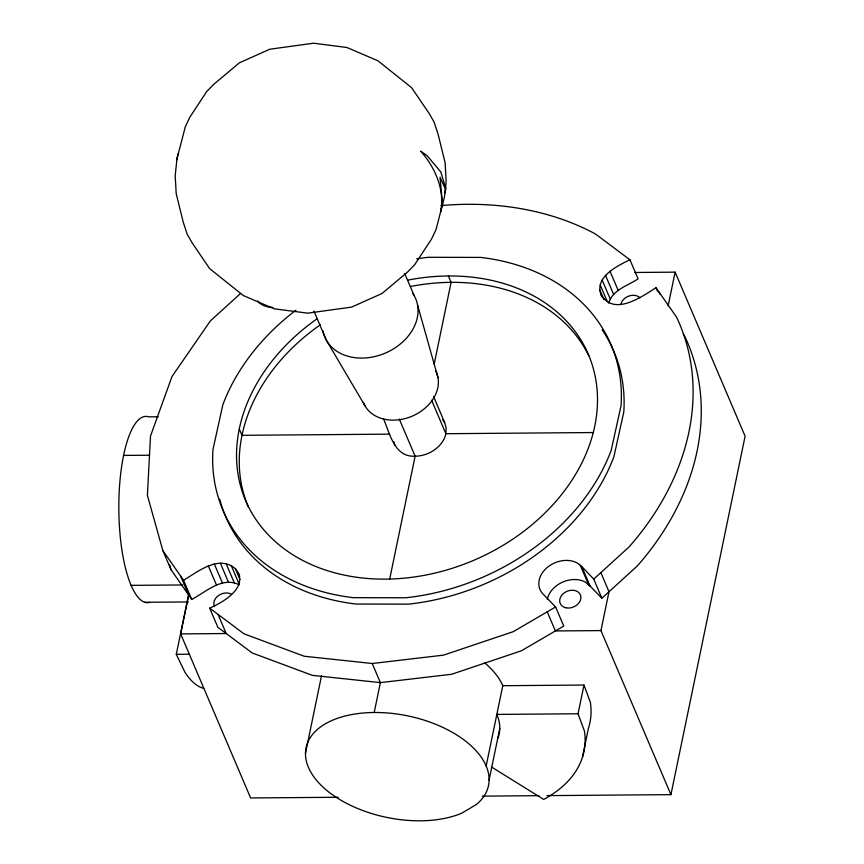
<?xml version="1.0" encoding="UTF-8"?>
<svg xmlns="http://www.w3.org/2000/svg" width="864" height="864" viewBox="0 0 864 864"><rect width="100%" height="100%" fill="white"/><g stroke="black" fill="none" stroke-linecap="round" stroke-linejoin="round"><path stroke-width="1.3" d="M176.98 158.76L175.187 175.77L176.213 193.687L183.233 222.145L187.196 234.23L191.938 242.557L209.725 268.693L243.4 295.585L274.309 308.826L307.692 313.157L351.518 307.13L381.964 293.522L407.538 272.052L414.666 264.751L431.557 239.026L435.996 229.651L444.334 197.597L445.565 189.518L446.126 180.587L445.1 162.67L438.091 134.212L434.128 122.126L429.386 113.8L411.588 87.664L377.914 60.772L347.004 47.531L313.621 43.2L269.795 49.226L239.36 62.834L213.775 84.305L206.647 91.606L189.756 117.331L185.328 126.706L176.731 159.689M602.176 297.248C592.261 278.143 616.486 266.274 629.942 259.772L638.086 278.888C627.761 285.746 612.479 289.699 608.764 303.145M203.623 688.327A179.723 53.849 89.5 0 1 185.004 672.386L176.288 654.329L188.752 594.065M338.191 797.267L250.625 797.958L180.652 633.895L188.698 595.048L180.544 575.932M305.478 753.311L321.538 675.691M389.729 578.891L415.12 456.203L399.265 419.008M434.182 364.133L451.105 282.334L448.384 275.962M374.198 712.498L380.376 682.625L372.222 663.509L304.16 656.23L243.983 633.809L209.682 608.159C223.204 602.251 250.063 586.894 235.429 568.75C218.948 554.364 197.867 571.687 183.578 580.273L191.722 599.389C205.729 592.207 221.378 576.655 238.432 584.399M486.162 765.947L502.772 685.703A93.15 51.84 11.7 0 0 484.672 662.872M489.11 779.987L499.781 728.449M491.411 766.94L543.726 799.438A179.723 100.019 11.7 0 0 584.431 731.095L578.059 713.772L583.999 685.055L502.772 685.703M546.988 795.625L670.928 794.642L600.944 630.59L608.99 591.732L600.836 572.627M668.153 305.824L675.13 272.149L634.921 272.473M582.444 757.274L588.384 728.568A179.723 100.019 11.7 0 0 590.382 702.389L583.999 685.055M670.928 794.642L745.103 436.201L675.13 272.149M177.152 157.626L178.416 153.036M445.198 190.663L444.474 192.974L445.738 188.384L440.824 171.99L427.097 155.66L420.638 151.135C435.002 167.087 445.23 190.328 440.564 211.885L442.508 204.293L440.035 177.163L445.565 189.518M240.581 293.436L210.341 320.944L171.99 376.531L150.52 436.028L147.398 495.385L162.832 550.541L170.986 569.657L191.722 599.389M683.262 334.184L684.796 336.388A282.193 218.689 -23.1 0 1 637.286 565.985L601.884 598.201L593.73 579.085L629.132 546.88A282.193 218.689 -23.1 0 0 676.642 317.282L656.024 287.723C641.844 296.59 614.444 316.58 601.15 294.862M209.682 608.159L217.836 627.275L252.126 652.925L312.314 675.346L380.376 682.625L451.678 674.255L521.348 650.808L563.76 626.065L555.606 606.96L513.194 631.692L443.524 655.139L372.222 663.509M158.188 416.783L148.781 416.858A93.15 27.907 89.5 0 0 118.822 508.691A93.15 27.907 89.5 0 0 149.58 602.435M389.578 434.149L241.996 435.316L239.285 428.944M593.449 432.54L445.878 433.706A27.4 21.233 -23.1 0 1 415.12 456.203C394.546 457.488 389.902 433.75 383.692 419.202M123.649 455.425L149.245 455.22M131.058 585.36L182.704 584.96M144.709 602.284L188.417 601.938M180.652 633.895L226.217 633.539L218.063 614.423M600.944 630.59L555.39 630.947L547.236 611.831M176.288 654.329L189.551 654.221M578.059 713.772L496.822 714.409A93.15 51.84 11.7 0 1 497.977 738.158M482.328 796.133L538.909 795.679M629.942 259.772L595.501 234.014A282.193 218.689 -23.1 0 0 441.018 205.589M555.606 606.96L543.013 594.022A24.106 18.684 -23.1 0 1 546.372 568.231A24.106 18.684 -23.1 0 1 577.163 562.95L581.278 566.028L593.73 579.085M601.884 598.201L588.46 584.41L580.306 565.304M257.731 300.996L259.47 302.972A24.106 18.684 -23.1 0 0 272.927 307.411M442.757 419.839L444.679 422.593L446.18 427.939L445.878 433.706L431.6 400.237M162.832 550.541L183.578 580.273M365.094 405.961L326.43 340.351L313.924 311.029M658.93 291.892L659.956 294.278M656.024 287.723L657.547 291.308M609.995 271.188L618.149 290.293M605.459 275.238L613.602 294.354M602.122 279.968L610.276 299.084M600.232 285.044L607.36 301.774M599.897 290.131L603.968 299.678M581.947 566.989L590.101 586.105L585.317 582.066A24.106 18.684 -23.1 0 0 547.301 599.324M404.741 273.564L414.126 295.564M433.577 396.554L444.679 422.593M238.237 572.789L239.771 576.374M235.429 568.75L240.008 579.506M231.304 565.672L239.458 584.788M226.163 563.76L234.317 582.865M220.352 563.134L228.506 582.25M214.261 563.846L222.415 582.962M208.3 565.855L216.454 584.971M417.539 304.938L437.983 377.622M393.811 441.709L394.794 445.241M169.549 564.527L170.986 569.657M620.881 304.268A10.962 8.489 -23.1 0 1 629.046 295.985A10.962 8.489 -23.1 0 1 640.04 297.821M214.466 606.388A10.962 8.489 -23.1 0 1 218.354 595.62A10.962 8.489 -23.1 0 1 231.271 594.097M435.877 371.293A39.452 30.575 -23.1 0 1 412.236 416.135A39.452 30.575 -23.1 0 1 363.409 402.332M412.798 293.447A49.313 38.221 -23.1 0 1 384.847 353.29A49.313 38.221 -23.1 0 1 323.017 330.977M602.132 329.778A210.956 163.48 -23.1 0 1 623.797 411.955L613.894 456.764A210.956 163.48 -23.1 0 1 408.38 604.152L355.946 604.033A210.956 163.48 -23.1 0 1 219.694 499.187M248.53 507.373A186.3 144.374 -23.1 0 1 320.544 324.637M410.54 286.492A186.3 144.374 -23.1 0 1 588.784 355.752M295.931 310.198A210.956 163.48 -23.1 0 0 222.858 404.698L212.965 449.507A210.956 163.48 -23.1 0 0 353.236 597.661L405.659 597.78A210.956 163.48 -23.1 0 0 611.183 450.392L621.076 405.583A210.956 163.48 -23.1 0 0 480.805 257.418L428.382 257.299A210.956 163.48 -23.1 0 0 416.696 258.833M407.819 280.12A186.3 144.374 -23.1 0 1 589.799 444.074A186.3 144.374 -23.1 0 1 309.604 563.803A186.3 144.374 -23.1 0 1 316.742 319.032M476.464 804.449L461.732 813.197A93.15 51.84 11.7 0 1 310.77 772.06A93.15 51.84 11.7 0 1 405.983 715.522A93.15 51.84 11.7 0 1 476.464 804.449M565.812 607.77A10.962 8.489 -23.1 0 0 580.878 596.754A10.962 8.489 -23.1 0 0 564.214 592.898A10.962 8.489 -23.1 0 0 565.812 607.77"/></g></svg>
